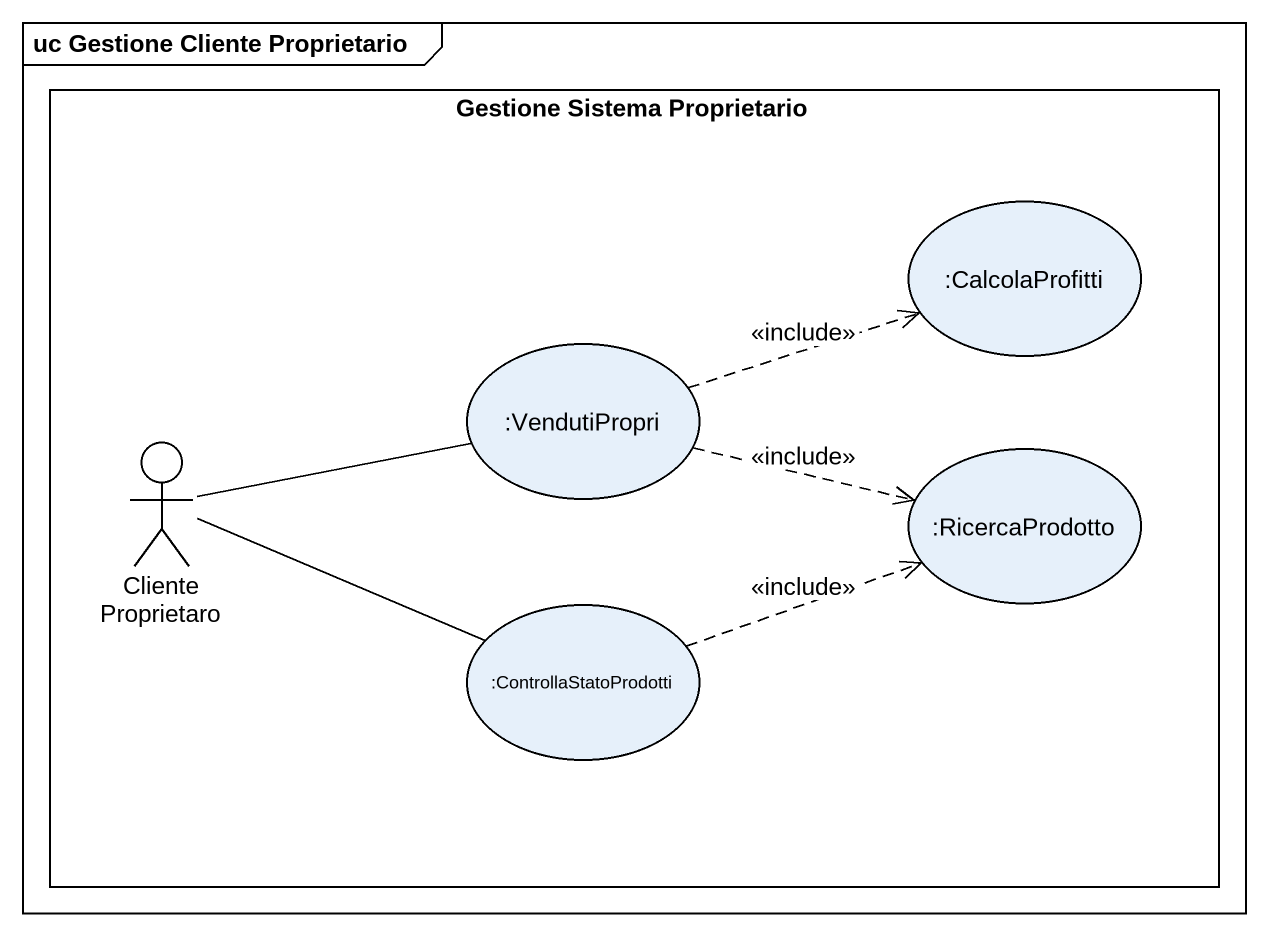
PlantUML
@startuml
mainframe uc Gestione Cliente Proprietario
rectangle "Gestione Sistema Proprietario" as Gestione_Sistema {
  usecase ":CalcolaProfitti" as CalcolaProfitti
  usecase ":VendutiPropri" as VendutiPropri
  actor "Cliente Proprietaro" as Cliente_Proprietaro
  usecase ":RicercaProdotto" as RicercaProdotto
  usecase ":ControllaStatoProdotti" as ControllaStatoProdotti
}
VendutiPropri .right.> CalcolaProfitti : <<include>>
VendutiPropri .right.> RicercaProdotto : <<include>>
Cliente_Proprietaro -right- VendutiPropri
Cliente_Proprietaro -right- ControllaStatoProdotti
ControllaStatoProdotti .right.> RicercaProdotto : <<include>>
@enduml
